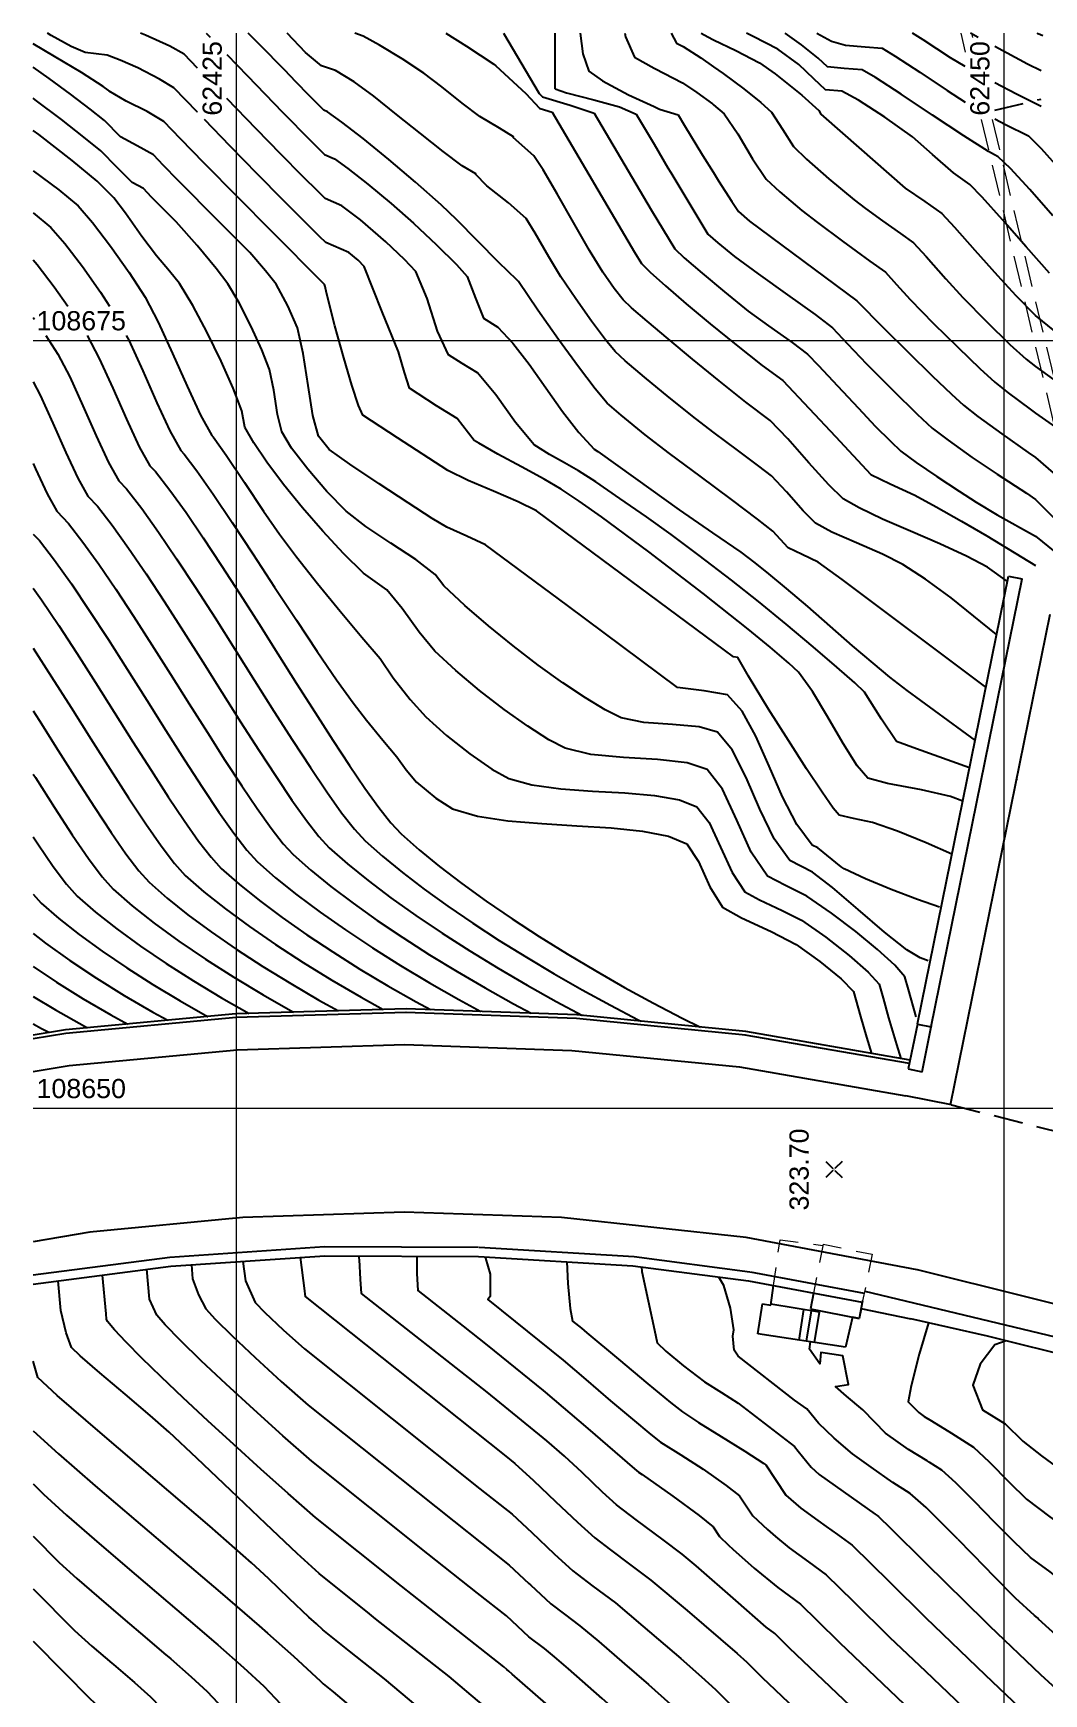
# Model space of a CAD drawing. Extents: x 62405 to 62842, y 108162 to 109685.
# Drawn here: x 62418.4 to 62451.3, y 109630.9 to 109685 of the extents above; entities that cross this region are included whole.
import ezdxf
from ezdxf.enums import TextEntityAlignment as Align

# ---------------------------------------------------------------- set-up
doc = ezdxf.new("R2010")
doc.units = 0
doc.header["$LTSCALE"] = 0.999976
doc.header["$MEASUREMENT"] = 0
for name, pattern in [('DASHDOT', [2.8, 2, -0.25, 0.3, -0.25]), ('DOT', [0.55, 0.3, -0.25]), ('TRATTEGGIATA', [19.05, 12.7, -6.35]), ('TRATTEGGIATA2', [9.525, 6.35, -3.175])]:
    doc.linetypes.add(name, pattern=pattern)
for name, color, linetype in [('Av. Pr.Profi', 7, 'Continuous'), ('Bâti', 7, 'Continuous'), ('coordinate', 2, 'Continuous'), ('Couronnement', 7, 'Continuous'), ('curve livello 1m', 2, 'Continuous'), ('curve livello 5m', 7, 'Continuous'), ('LIN018CO', 6, 'Continuous'), ('LIN025CO', 7, 'Continuous'), ('LIN035CO', 1, 'Continuous'), ('Per+Mod Surf', 7, 'Continuous'), ('Strade', 7, 'Continuous'), ('TEXT035', 1, 'Continuous')]:
    doc.layers.add(name, color=color, linetype=linetype)
doc.styles.add('ARIAL', font='arial.ttf')

# ---------------------------------------------------------------- blocks, each defined once
blk = doc.blocks.new('quote')
at = {"layer": 'LIN018CO'}
for p, q in [((0.001, 0.001), (-0.001, -0.001)), ((0.001, -0.001), (-0.001, 0.001))]:
    blk.add_line(p, q, dxfattribs=at)
at = {"layer": 'LIN035CO'}
for p, q in [((-0.013, 0.013), (-0.106, 0.106)), ((0.106, 0.106), (0.013, 0.013)), ((-0.013, -0.013), (-0.106, -0.106)), ((0.106, -0.106), (0.013, -0.013))]:
    blk.add_line(p, q, dxfattribs=at)
at = {"layer": 'TEXT035', "style": 'ARIAL'}
blk.add_attdef('VALORE', text='', height=0.25, dxfattribs=at).set_placement((0, 0.33), align=Align.CENTER)

msp = doc.modelspace()

# ---------------------------------------------------------------- linework, layer by layer
at = {"layer": 'Av. Pr.Profi', "color": 1, "linetype": 'DASHDOT'}
msp.add_line((62450.413, 109660.699), (62450.416, 109660.68), dxfattribs=at)
at = {"layer": 'Bâti', "linetype": 'Continuous'}
for p, q in [((62447.183, 109652.749), (62450.145, 109667.326)), ((62447.634, 109652.654), (62450.597, 109667.234)), ((62450.145, 109667.326), (62450.597, 109667.234)), ((62447.181, 109652.739), (62446.884, 109651.277)), ((62447.183, 109652.749), (62447.181, 109652.739)), ((62447.181, 109652.739), (62447.632, 109652.644)), ((62447.336, 109651.185), (62447.632, 109652.644)), ((62447.634, 109652.654), (62447.632, 109652.644)), ((62446.884, 109651.277), (62447.336, 109651.185)), ((62442.406, 109643.586), (62442.496, 109644.221)), ((62443.795, 109643.978), (62443.694, 109643.471)), ((62445.471, 109644.037), (62452.208, 109642.421)), ((62441.983, 109642.656), (62442.135, 109643.628)), ((62442.135, 109643.628), (62442.406, 109643.586)), ((62443.992, 109643.355), (62442.411, 109643.621)), ((62443.327, 109642.45), (62443.48, 109643.441)), ((62443.569, 109642.416), (62443.736, 109643.399)), ((62443.694, 109643.471), (62445.279, 109643.149)), ((62443.825, 109642.372), (62443.992, 109643.355)), ((62445.397, 109643.73), (62445.279, 109643.149)), ((62445.34, 109643.473), (62446.968, 109643.143)), ((62445.065, 109643.193), (62444.844, 109642.217)), ((62449.463, 109642.58), (62446.968, 109643.143)), ((62444.844, 109642.217), (62441.983, 109642.656)), ((62452.702, 109641.77), (62449.463, 109642.58))]:
    msp.add_line(p, q, dxfattribs=at)
at = {"layer": 'coordinate', "linetype": 'Continuous', "lineweight": 0}
for p, q in [((62425, 109685.001), (62425, 109487.501)), ((62450, 109685.001), (62450, 109487.501)), ((62418.386, 109675), (62463.395, 109675)), ((62418.386, 109650), (62490.266, 109650))]:
    msp.add_line(p, q, dxfattribs=at)
at = {"layer": 'Couronnement', "linetype": 'Continuous'}
for p, q in [((62424.984, 109653.069), (62419.433, 109652.547)), ((62430.527, 109653.236), (62424.984, 109653.069)), ((62430.53, 109653.116), (62424.987, 109652.949)), ((62436.074, 109652.921), (62430.523, 109653.117)), ((62436.09, 109653.04), (62430.527, 109653.236)), ((62419.433, 109652.547), (62418.386, 109652.373)), ((62424.995, 109652.949), (62419.444, 109652.427)), ((62441.583, 109652.376), (62436.074, 109652.921)), ((62441.595, 109652.495), (62436.09, 109653.04)), ((62419.444, 109652.427), (62418.386, 109652.252)), ((62425.024, 109651.9), (62430.475, 109652.07)), ((62430.475, 109652.07), (62435.927, 109651.881)), ((62446.919, 109651.449), (62441.574, 109652.377)), ((62446.943, 109651.566), (62441.595, 109652.495)), ((62419.561, 109651.385), (62425.024, 109651.9)), ((62435.927, 109651.881), (62441.384, 109651.345)), ((62418.386, 109651.189), (62419.561, 109651.385)), ((62441.384, 109651.345), (62446.8, 109650.405)), ((62448.291, 109650.104), (62446.8, 109650.405)), ((62430.464, 109646.612), (62425.217, 109646.445)), ((62435.588, 109646.437), (62430.464, 109646.612)), ((62425.217, 109646.445), (62420.232, 109645.96)), ((62441.599, 109645.783), (62435.588, 109646.437)), ((62420.232, 109645.96), (62418.386, 109645.652)), ((62422.838, 109645.153), (62427.868, 109645.493)), ((62427.868, 109645.493), (62432.889, 109645.475)), ((62432.906, 109645.474), (62437.953, 109645.169)), ((62447.171, 109644.735), (62441.599, 109645.783)), ((62418.386, 109644.57), (62422.838, 109645.153)), ((62422.868, 109644.854), (62427.878, 109645.193)), ((62427.878, 109645.193), (62432.888, 109645.175)), ((62432.888, 109645.175), (62437.918, 109644.871)), ((62437.953, 109645.169), (62441.723, 109644.67)), ((62418.386, 109644.268), (62422.868, 109644.854)), ((62437.918, 109644.871), (62441.684, 109644.373)), ((62441.739, 109644.667), (62445.446, 109643.973)), ((62441.684, 109644.373), (62445.387, 109643.68))]:
    msp.add_line(p, q, dxfattribs=at)
at = {"layer": 'curve livello 1m'}
for p, q in [((62433.703, 109685.001), (62434.858, 109683.042)), ((62435.388, 109683.19), (62435.388, 109685.001)), ((62453.006, 109674.205), (62451.032, 109675.804)), ((62451.032, 109672.634), (62453.006, 109671.241)), ((62451.032, 109671.184), (62453.006, 109669.456)), ((62451.032, 109669.816), (62453.006, 109667.817)), ((62451.032, 109668.629), (62452.909, 109667.091)), ((62433.165, 109642.279), (62434.994, 109640.805)), ((62443.175, 109640.497), (62441.346, 109641.923)), ((62434.994, 109639.267), (62433.165, 109640.756)), ((62441.346, 109640.393), (62443.175, 109638.986))]:
    msp.add_line(p, q, dxfattribs=at)
at = {"layer": 'curve livello 1m', "flags": 128}
for points in [[(62423.74, 109682.427), (62423.732, 109682.435), (62422.97, 109683.224), (62422.97, 109683.224), (62422.495, 109683.509), (62421.797, 109683.869), (62421.797, 109683.869), (62421.22, 109684.125), (62420.791, 109684.284), (62420.791, 109684.284), (62420.082, 109684.368), (62419.627, 109684.573), (62418.968, 109684.931), (62418.85, 109685.001)], [(62424.019, 109685.001), (62424.153, 109684.868)], [(62449.409, 109663.703), (62444.734, 109667.217), (62444.734, 109667.217), (62443.954, 109667.783), (62443.428, 109668.028), (62442.969, 109668.248), (62442.969, 109668.248), (62442.47, 109668.783), (62441.977, 109669.175), (62441.124, 109669.816), (62440.102, 109670.575), (62439.103, 109671.321), (62438.32, 109671.922), (62438.32, 109671.922), (62437.534, 109672.562), (62437.08, 109672.956), (62437.08, 109672.956), (62436.691, 109673.419), (62436.139, 109674.141), (62435.492, 109675.027), (62434.819, 109675.983), (62434.19, 109676.913), (62434.19, 109676.913), (62434.183, 109676.926), (62434.135, 109676.968), (62433.554, 109677.536), (62432.856, 109678.242), (62432.183, 109678.923), (62431.677, 109679.412), (62431.677, 109679.412), (62430.841, 109680.147), (62429.964, 109680.89), (62429.133, 109681.568), (62428.437, 109682.108), (62427.966, 109682.438), (62427.966, 109682.438), (62427.849, 109682.49), (62427.362, 109682.981), (62426.953, 109683.405), (62426.567, 109683.805), (62426.567, 109683.805), (62425.763, 109684.619), (62425.382, 109685.001)], [(62449.758, 109665.424), (62448.276, 109666.618), (62447.444, 109667.222), (62446.711, 109667.701), (62446.711, 109667.701), (62446.04, 109668.037), (62445.193, 109668.407), (62444.395, 109668.759), (62443.867, 109669.043), (62443.867, 109669.043), (62443.461, 109669.452), (62442.914, 109670.073), (62442.426, 109670.587), (62442.426, 109670.587), (62442.022, 109670.905), (62441.327, 109671.424), (62440.565, 109671.991), (62439.958, 109672.455), (62439.958, 109672.455), (62439.101, 109673.144), (62438.297, 109673.805), (62437.668, 109674.337), (62437.338, 109674.637), (62437.338, 109674.637), (62437.022, 109675.02), (62436.567, 109675.627), (62436.053, 109676.347), (62435.565, 109677.065), (62435.565, 109677.065), (62435.174, 109677.72), (62434.735, 109678.49), (62434.436, 109678.97), (62434.436, 109678.97), (62433.864, 109679.48), (62433.162, 109680.028), (62432.794, 109680.41), (62432.794, 109680.41), (62432.798, 109680.419), (62432.36, 109680.683), (62431.736, 109681.144), (62430.997, 109681.73), (62430.218, 109682.358), (62429.474, 109682.948), (62428.842, 109683.416), (62428.842, 109683.416), (62428.236, 109683.786), (62427.776, 109683.944), (62427.254, 109684.378), (62426.662, 109685.001)], [(62450.11, 109667.152), (62449.468, 109667.618), (62448.779, 109667.978), (62447.906, 109668.375), (62446.959, 109668.785), (62446.047, 109669.183), (62445.279, 109669.542), (62444.764, 109669.838), (62444.764, 109669.838), (62444.296, 109670.292), (62443.65, 109671.017), (62442.966, 109671.791), (62442.382, 109672.392), (62442.382, 109672.392), (62441.595, 109672.987), (62440.724, 109673.685), (62439.86, 109674.388), (62439.06, 109675.049), (62438.379, 109675.622), (62437.872, 109676.061), (62437.595, 109676.319), (62437.595, 109676.319), (62437.31, 109676.685), (62436.94, 109677.217), (62436.94, 109677.217), (62436.504, 109677.928), (62435.98, 109678.837), (62435.449, 109679.771), (62434.992, 109680.554), (62434.69, 109681.013), (62434.69, 109681.013), (62434.016, 109681.604), (62434.027, 109681.627), (62433.574, 109681.908), (62432.934, 109682.287), (62432.934, 109682.287), (62432.36, 109682.723), (62431.692, 109683.26), (62431.112, 109683.702), (62431.112, 109683.702), (62430.4, 109684.17), (62429.668, 109684.617), (62429.136, 109684.908), (62429.136, 109684.908), (62428.86, 109685.001)], [(62436.197, 109685.001), (62436.283, 109684.334), (62436.484, 109683.766), (62436.484, 109683.766), (62436.922, 109683.455), (62437.773, 109682.999), (62438.604, 109682.616)], [(62437.654, 109685.001), (62437.68, 109684.886), (62437.964, 109684.22), (62437.964, 109684.22), (62438.604, 109683.868)], [(62440.142, 109685.001), (62440.361, 109684.878), (62440.543, 109684.79)], [(62451.487, 109677.188), (62450.725, 109678.046), (62449.95, 109678.925), (62449.293, 109679.659), (62448.888, 109680.08), (62448.361, 109680.45), (62447.674, 109681.054), (62447.023, 109681.622), (62446.115, 109682.271), (62445.262, 109682.822), (62444.721, 109683.111), (62444.192, 109683.155), (62443.808, 109683.514), (62443.32, 109683.986), (62442.635, 109684.481), (62441.836, 109684.897), (62441.619, 109685.001)], [(62451.586, 109679.056), (62450.837, 109679.91), (62450.218, 109680.591), (62449.816, 109680.978), (62449.691, 109681.04), (62449.495, 109681.148), (62448.69, 109681.658), (62447.674, 109682.33), (62446.648, 109683.013), (62445.815, 109683.557), (62445.377, 109683.812), (62444.796, 109683.855), (62444.253, 109683.904), (62443.95, 109684.193), (62443.403, 109684.619), (62442.874, 109685.001)], [(62443.908, 109685.001), (62444.378, 109684.746), (62444.378, 109684.746), (62444.842, 109684.61), (62445.485, 109684.562), (62446.032, 109684.512), (62446.032, 109684.512), (62446.459, 109684.257), (62447.257, 109683.73), (62448.154, 109683.134), (62448.74, 109682.76)], [(62449.163, 109684.861), (62448.909, 109685.001)], [(62451.262, 109684.911), (62451.118, 109684.982), (62451.118, 109684.982), (62451.084, 109685.001)], [(62448.304, 109658.267), (62447.471, 109658.642), (62446.53, 109659.017), (62445.716, 109659.302), (62445.716, 109659.302), (62445.103, 109659.43), (62444.629, 109659.54), (62444.439, 109659.769), (62444.074, 109660.291), (62443.574, 109661.044), (62442.98, 109661.966), (62442.334, 109662.992), (62441.677, 109664.061), (62441.677, 109664.061), (62441.334, 109664.67), (62441.197, 109664.69), (62440.899, 109664.912), (62434.771, 109669.446), (62434.178, 109669.739), (62433.377, 109670.085), (62432.552, 109670.44), (62431.888, 109670.76), (62431.888, 109670.76), (62430.254, 109671.823), (62429.125, 109672.559), (62428.983, 109672.883), (62428.765, 109673.54), (62428.5, 109674.434), (62428.214, 109675.469), (62427.937, 109676.551), (62427.937, 109676.551), (62427.898, 109676.753), (62427.868, 109676.815), (62427.831, 109676.859), (62426.148, 109678.558), (62423.949, 109680.768), (62423.949, 109680.768), (62423.183, 109681.565), (62422.638, 109682.13), (62422.638, 109682.13), (62422.092, 109682.45), (62421.414, 109682.785), (62420.858, 109683.109), (62420.858, 109683.109), (62420.823, 109683.144), (62420.663, 109683.263), (62419.955, 109683.718), (62419.085, 109684.247), (62418.386, 109684.66)], [(62440.543, 109684.79), (62441.266, 109684.44), (62442.036, 109684.04), (62442.036, 109684.04), (62442.551, 109683.68), (62443.415, 109682.982), (62443.967, 109682.483), (62443.967, 109682.483), (62444.039, 109682.37), (62444.746, 109681.748), (62446.787, 109679.96), (62447.422, 109679.517), (62447.973, 109679.126), (62447.973, 109679.126), (62448.386, 109678.69), (62449.055, 109677.936), (62449.786, 109677.11), (62450.384, 109676.456), (62450.384, 109676.456), (62451.032, 109675.804)], [(62451.212, 109683.774), (62450.761, 109683.997), (62450.761, 109683.997), (62449.697, 109684.566)], [(62447.897, 109656.54), (62447.181, 109656.789), (62446.33, 109657.12), (62445.489, 109657.472), (62444.801, 109657.789), (62444.801, 109657.789), (62444.695, 109657.853), (62443.939, 109658.475), (62443.759, 109658.566), (62443.255, 109659.232), (62442.791, 109660.133), (62442.352, 109661.136), (62441.918, 109662.111), (62441.474, 109662.928), (62441, 109663.456), (62441, 109663.456), (62440.235, 109663.583), (62439.367, 109663.701), (62439.367, 109663.701), (62435.787, 109666.363), (62433.113, 109668.341), (62432.505, 109668.62), (62431.855, 109668.914), (62431.855, 109668.914), (62431.38, 109669.203), (62430.597, 109669.705), (62429.655, 109670.324), (62428.702, 109670.965), (62428.702, 109670.965), (62428.02, 109671.45), (62427.675, 109671.875), (62427.494, 109672.551), (62427.339, 109673.535), (62427.181, 109674.572), (62426.991, 109675.404), (62426.991, 109675.404), (62426.683, 109676.12), (62426.295, 109676.828), (62426.295, 109676.828), (62425.953, 109677.263), (62425.436, 109677.859), (62425.436, 109677.859), (62424.421, 109678.883), (62423.096, 109680.215), (62423.096, 109680.215), (62422.634, 109680.695), (62422.306, 109681.036), (62422.306, 109681.036), (62421.773, 109681.33), (62421.233, 109681.626), (62421.233, 109681.626), (62420.704, 109682.156), (62420.241, 109682.532), (62419.603, 109683.018), (62418.904, 109683.53), (62418.386, 109683.891)], [(62424.697, 109684.308), (62425.367, 109683.614), (62426.509, 109682.428), (62427.422, 109681.5), (62427.872, 109681.055), (62428.199, 109680.911), (62428.634, 109680.6), (62429.288, 109680.081), (62430.041, 109679.452), (62430.773, 109678.812), (62431.525, 109678.11), (62432.172, 109677.467), (62432.518, 109677.077), (62432.789, 109676.369), (62433.051, 109675.724), (62433.522, 109675.432), (62434.01, 109674.91), (62434.535, 109674.225), (62435.079, 109673.458), (62435.625, 109672.688), (62436.155, 109671.995), (62436.651, 109671.458), (62436.775, 109671.378), (62437.996, 109670.504), (62439.421, 109669.48), (62440.51, 109668.732), (62441.428, 109668.099), (62441.89, 109667.752), (62442.336, 109667.403), (62442.912, 109666.922), (62443.597, 109666.333), (62444.332, 109665.693), (62445.061, 109665.058), (62445.726, 109664.486), (62446.271, 109664.034), (62446.838, 109663.597), (62449.057, 109661.97)], [(62438.604, 109683.868), (62438.629, 109683.855), (62439.528, 109683.382), (62439.528, 109683.382), (62440.001, 109683.065), (62440.503, 109682.701), (62440.503, 109682.701), (62440.543, 109682.667)], [(62447.526, 109654.794), (62447.275, 109654.895), (62446.842, 109655.154), (62446.111, 109655.732), (62445.248, 109656.473), (62444.413, 109657.188), (62443.761, 109657.689), (62443.761, 109657.689), (62443.027, 109658.059), (62442.514, 109658.771), (62442.047, 109659.739), (62441.601, 109660.769), (62441.15, 109661.668), (62440.667, 109662.243), (62440.667, 109662.243), (62440.076, 109662.415), (62439.2, 109662.487), (62438.274, 109662.553), (62437.537, 109662.711), (62437.537, 109662.711), (62437.014, 109662.971), (62436.367, 109663.36), (62435.629, 109663.854), (62434.834, 109664.426), (62434.016, 109665.053), (62433.209, 109665.708), (62432.447, 109666.367), (62431.763, 109667.005), (62431.763, 109667.005), (62431.474, 109667.373), (62430.85, 109667.862), (62430.038, 109668.398), (62429.221, 109668.937), (62428.582, 109669.433), (62428.582, 109669.433), (62427.953, 109670.076), (62427.327, 109670.803), (62426.803, 109671.493), (62426.478, 109672.024), (62426.478, 109672.024), (62426.343, 109672.589), (62426.225, 109673.383), (62426.085, 109674.054), (62426.085, 109674.054), (62425.834, 109674.692), (62425.481, 109675.456), (62425.089, 109676.217), (62424.721, 109676.842), (62424.721, 109676.842), (62424.345, 109677.337), (62423.723, 109678.084), (62423.04, 109678.859), (62423.04, 109678.859), (62422.694, 109679.208), (62422.243, 109679.662), (62422.243, 109679.662), (62421.974, 109679.942), (62421.608, 109680.143), (62421.125, 109680.623), (62420.585, 109681.169), (62420.585, 109681.169), (62420.036, 109681.621), (62419.304, 109682.193), (62418.454, 109682.836), (62418.386, 109682.886)], [(62434.858, 109683.042), (62434.964, 109682.937), (62434.97, 109682.932), (62435.872, 109682.657), (62436.653, 109682.397), (62438.513, 109679.247), (62439.277, 109677.982), (62439.589, 109677.684), (62440.167, 109677.183), (62440.899, 109676.576), (62441.673, 109675.955), (62442.327, 109675.476), (62443.097, 109674.931), (62443.606, 109674.549), (62443.964, 109674.182), (62444.579, 109673.521), (62445.258, 109672.788), (62445.809, 109672.208), (62446.304, 109671.714), (62446.638, 109671.397), (62447.145, 109671.026), (62447.817, 109670.566), (62448.538, 109670.087), (62449.091, 109669.731), (62449.782, 109669.324), (62451.032, 109668.629)], [(62435.388, 109683.19), (62435.751, 109683.057), (62436.642, 109682.827), (62437.481, 109682.605), (62438.024, 109682.368), (62438.024, 109682.368), (62438.604, 109681.385)], [(62438.604, 109682.616), (62438.783, 109682.533), (62438.783, 109682.533), (62439.394, 109682.339), (62439.597, 109681.994), (62440.177, 109681.035), (62440.536, 109680.464)], [(62440.543, 109682.667), (62440.891, 109682.373), (62441.332, 109681.725), (62441.806, 109680.914), (62442.253, 109680.252), (62442.253, 109680.252), (62442.704, 109679.831), (62443.418, 109679.227), (62443.418, 109679.227), (62443.924, 109678.838), (62444.746, 109678.226), (62445.636, 109677.575), (62445.636, 109677.575), (62446.144, 109677.217), (62446.504, 109676.822), (62446.946, 109676.329), (62446.946, 109676.329), (62447.705, 109675.554), (62448.503, 109674.763), (62449.211, 109674.081), (62449.7, 109673.636), (62449.7, 109673.636), (62450.136, 109673.295), (62450.858, 109672.759), (62451.032, 109672.634)], [(62448.655, 109659.993), (62448.264, 109660.149), (62447.315, 109660.361), (62446.209, 109660.569), (62445.565, 109660.74), (62445.565, 109660.74), (62445.214, 109661.15), (62444.764, 109661.872), (62444.264, 109662.734), (62443.763, 109663.565), (62443.311, 109664.193), (62443.311, 109664.193), (62442.991, 109664.488), (62442.382, 109665.009), (62441.668, 109665.6), (62441.668, 109665.6), (62440.202, 109666.756), (62438.435, 109668.111), (62436.896, 109669.257), (62436.896, 109669.257), (62436.171, 109669.768), (62435.585, 109670.16), (62435.585, 109670.16), (62435.029, 109670.478), (62434.286, 109670.881), (62433.521, 109671.295), (62432.901, 109671.647), (62432.901, 109671.647), (62432.751, 109671.744), (62432.194, 109672.451), (62431.525, 109672.866), (62430.922, 109673.254), (62430.636, 109673.446), (62430.636, 109673.446), (62430.481, 109673.951), (62430.284, 109674.628), (62430.284, 109674.628), (62429.752, 109675.927), (62429.168, 109677.409), (62428.965, 109677.611), (62428.664, 109677.856), (62427.917, 109678.184), (62427.708, 109678.384), (62427.218, 109678.872), (62426.52, 109679.575), (62425.69, 109680.416), (62424.802, 109681.321), (62424.802, 109681.321), (62423.969, 109682.188)], [(62449.697, 109682.215), (62450.047, 109682.026), (62450.047, 109682.026), (62450.795, 109681.657), (62451.208, 109681.251), (62451.851, 109680.532), (62452.604, 109679.669), (62453.345, 109678.829), (62453.954, 109678.182), (62453.954, 109678.182), (62454.461, 109677.733), (62455.1, 109677.17), (62455.1, 109677.17), (62455.89, 109676.436), (62456.809, 109675.572), (62457.507, 109674.927), (62457.507, 109674.927), (62457.974, 109674.527), (62458.504, 109674.075), (62458.504, 109674.075), (62458.821, 109673.791), (62459.706, 109672.914)], [(62438.604, 109681.385), (62439.055, 109680.62), (62439.15, 109680.464)], [(62418.386, 109680.516), (62419.217, 109679.896), (62419.851, 109679.379), (62420.32, 109678.84), (62420.908, 109678.071), (62421.514, 109677.213), (62422.034, 109676.405), (62422.457, 109675.597), (62422.926, 109674.575), (62423.399, 109673.507), (62423.839, 109672.562), (62424.205, 109671.907), (62424.248, 109671.862), (62424.675, 109671.265), (62425.262, 109670.376), (62425.881, 109669.437), (62426.403, 109668.685), (62426.961, 109667.955), (62427.647, 109667.088), (62428.383, 109666.182), (62429.091, 109665.332), (62429.69, 109664.636), (62430.113, 109664.008), (62430.66, 109663.308), (62431.168, 109662.746), (62431.168, 109662.746), (62431.846, 109662.138), (62432.608, 109661.537), (62433.327, 109661.037), (62433.876, 109660.732), (62433.876, 109660.732), (62434.629, 109660.523), (62435.566, 109660.399), (62436.602, 109660.323), (62437.65, 109660.262), (62438.624, 109660.18), (62439.436, 109660.043), (62440.001, 109659.816), (62440.001, 109659.816), (62440.396, 109659.302), (62440.766, 109658.502), (62441.144, 109657.668), (62441.563, 109657.047), (62441.563, 109657.047), (62442.037, 109656.781), (62442.781, 109656.441), (62443.405, 109656.118), (62443.405, 109656.118), (62444.196, 109655.565), (62444.96, 109654.969), (62445.579, 109654.428), (62445.934, 109654.038), (62445.934, 109654.038), (62446.062, 109653.583), (62446.242, 109652.937), (62446.242, 109652.937), (62446.5, 109652.076), (62446.642, 109651.619)], [(62439.15, 109680.464), (62440.36, 109678.461), (62440.681, 109678.173), (62441.223, 109677.731), (62441.223, 109677.731), (62441.991, 109677.162), (62442.955, 109676.478), (62443.851, 109675.839), (62444.418, 109675.406), (62444.418, 109675.406), (62444.905, 109674.891), (62445.521, 109674.234), (62445.521, 109674.234), (62446.378, 109673.373), (62447.17, 109672.599), (62447.658, 109672.144), (62447.658, 109672.144), (62448.179, 109671.749), (62448.968, 109671.185), (62448.968, 109671.185), (62449.783, 109670.641), (62450.732, 109670.021), (62451.032, 109669.816)], [(62440.536, 109680.464), (62440.704, 109680.198), (62441.142, 109679.516), (62441.36, 109679.193), (62441.36, 109679.193), (62441.714, 109678.881), (62445.203, 109676.283), (62445.229, 109676.263), (62445.233, 109676.26), (62446.053, 109675.432), (62446.89, 109674.6), (62447.662, 109673.845), (62448.286, 109673.248), (62448.679, 109672.89), (62448.679, 109672.89), (62449.152, 109672.525), (62449.934, 109671.953), (62450.79, 109671.344), (62450.79, 109671.344), (62451.032, 109671.184)], [(62418.386, 109679.148), (62418.962, 109678.678), (62419.418, 109678.154), (62419.99, 109677.407), (62420.579, 109676.573), (62420.874, 109676.113)], [(62418.386, 109677.617), (62418.515, 109677.469), (62419.071, 109676.743), (62419.515, 109676.113)], [(62418.386, 109675.748), (62418.429, 109675.686)], [(62418.795, 109675.156), (62419.186, 109674.549), (62419.574, 109673.808), (62420.004, 109672.87), (62420.438, 109671.891), (62420.841, 109671.023), (62421.177, 109670.423), (62421.421, 109670.17), (62421.919, 109669.524), (62422.467, 109668.756), (62423.054, 109667.891), (62423.671, 109666.952), (62424.307, 109665.962), (62424.951, 109664.947), (62425.594, 109663.928), (62426.226, 109662.93), (62426.835, 109661.977), (62427.413, 109661.092), (62427.948, 109660.298), (62428.431, 109659.621), (62428.85, 109659.082), (62429.197, 109658.706), (62429.765, 109658.201), (62430.41, 109657.674), (62431.121, 109657.132), (62431.89, 109656.579), (62432.707, 109656.021), (62433.563, 109655.464), (62434.448, 109654.912), (62435.352, 109654.373), (62436.266, 109653.85), (62437.181, 109653.351), (62438.087, 109652.88), (62438.181, 109652.833)], [(62420.141, 109675.156), (62420.535, 109674.404), (62420.978, 109673.439), (62421.425, 109672.43), (62421.841, 109671.536), (62422.186, 109670.917), (62422.364, 109670.734), (62422.84, 109670.117), (62423.362, 109669.39), (62423.921, 109668.572), (62424.508, 109667.684), (62425.114, 109666.746), (62425.732, 109665.776), (62426.352, 109664.796), (62426.965, 109663.824), (62427.564, 109662.881), (62428.14, 109661.986), (62428.684, 109661.16), (62429.187, 109660.421), (62429.641, 109659.79), (62430.038, 109659.287), (62430.369, 109658.931), (62430.954, 109658.412), (62431.617, 109657.869), (62432.35, 109657.311), (62433.142, 109656.742), (62433.983, 109656.167), (62434.864, 109655.593), (62435.774, 109655.026), (62436.705, 109654.47), (62437.646, 109653.933), (62438.588, 109653.418), (62439.521, 109652.933), (62440.112, 109652.642)], [(62421.415, 109675.156), (62421.496, 109675.001), (62421.952, 109674.007), (62422.412, 109672.968), (62422.84, 109672.049), (62423.196, 109671.412), (62423.306, 109671.298), (62423.717, 109670.751), (62424.246, 109669.991), (62424.863, 109669.071), (62425.54, 109668.045), (62426.248, 109666.966), (62426.956, 109665.888), (62427.638, 109664.865), (62428.263, 109663.949), (62428.802, 109663.195), (62429.239, 109662.631), (62429.767, 109661.98), (62430.229, 109661.437), (62430.529, 109661.011), (62430.87, 109660.617), (62430.87, 109660.617), (62431.495, 109660.092), (62432.046, 109659.743), (62432.046, 109659.743), (62432.851, 109659.509), (62433.842, 109659.359), (62434.948, 109659.264), (62436.095, 109659.196), (62437.213, 109659.125), (62438.229, 109659.021), (62439.071, 109658.857), (62439.668, 109658.603), (62439.668, 109658.603), (62440.055, 109658.036), (62440.423, 109657.202), (62440.83, 109656.541), (62440.83, 109656.541), (62441.447, 109656.194), (62442.415, 109655.752), (62443.228, 109655.333), (62443.228, 109655.333), (62444.007, 109654.777), (62444.699, 109654.208), (62445.096, 109653.795), (62445.324, 109652.981), (62445.324, 109652.981), (62445.525, 109652.312), (62445.688, 109651.784)], [(62418.386, 109670.989), (62418.464, 109670.813), (62418.843, 109669.998), (62419.159, 109669.433), (62419.537, 109669.042), (62420.005, 109668.434), (62420.521, 109667.712), (62421.073, 109666.897), (62421.653, 109666.014), (62422.252, 109665.083), (62422.858, 109664.127), (62423.463, 109663.169), (62424.058, 109662.23), (62424.631, 109661.333), (62425.175, 109660.5), (62425.678, 109659.754), (62426.132, 109659.116), (62426.527, 109658.609), (62426.853, 109658.255), (62427.426, 109657.747), (62428.08, 109657.217), (62428.805, 109656.67), (62429.588, 109656.114), (62430.421, 109655.553), (62431.292, 109654.996), (62432.189, 109654.447), (62433.103, 109653.913), (62434.022, 109653.401), (62434.605, 109653.092)], [(62418.386, 109668.694), (62418.594, 109668.478), (62419.085, 109667.839), (62419.628, 109667.073), (62420.21, 109666.208), (62420.822, 109665.271), (62421.45, 109664.289), (62422.083, 109663.288), (62422.71, 109662.296), (62423.318, 109661.339), (62423.897, 109660.444), (62424.434, 109659.639), (62424.919, 109658.951), (62425.338, 109658.405), (62425.681, 109658.03), (62426.279, 109657.502), (62426.966, 109656.949), (62427.73, 109656.38), (62428.557, 109655.801), (62429.435, 109655.219), (62430.35, 109654.643), (62431.291, 109654.08), (62432.243, 109653.538), (62432.96, 109653.15)], [(62418.386, 109666.93), (62418.652, 109666.555), (62419.216, 109665.718), (62419.807, 109664.811), (62420.415, 109663.861), (62421.028, 109662.892), (62421.634, 109661.932), (62422.223, 109661.006), (62422.783, 109660.141), (62423.303, 109659.362), (62423.772, 109658.695), (62424.177, 109658.167), (62424.509, 109657.804), (62425.088, 109657.293), (62425.753, 109656.759), (62426.491, 109656.208), (62427.292, 109655.647), (62428.141, 109655.085), (62429.027, 109654.527), (62429.937, 109653.983), (62430.859, 109653.458), (62431.321, 109653.208)], [(62418.386, 109664.976), (62418.987, 109664.048), (62419.627, 109663.043), (62420.267, 109662.03), (62420.893, 109661.041), (62421.492, 109660.108), (62422.05, 109659.263), (62422.553, 109658.539), (62422.987, 109657.967), (62423.338, 109657.579), (62423.943, 109657.046), (62424.645, 109656.487), (62425.427, 109655.911), (62426.275, 109655.327), (62427.174, 109654.742), (62428.108, 109654.167), (62429.063, 109653.609), (62429.778, 109653.213)], [(62418.386, 109660.874), (62418.456, 109660.764), (62419.077, 109659.789), (62419.658, 109658.9), (62420.183, 109658.134), (62420.633, 109657.53), (62420.994, 109657.128), (62421.609, 109656.59), (62422.327, 109656.024), (62423.13, 109655.44), (62424.002, 109654.85), (62424.923, 109654.263), (62425.876, 109653.69), (62426.844, 109653.141), (62426.873, 109653.126)], [(62418.386, 109658.838), (62418.536, 109658.609), (62419.041, 109657.871), (62419.475, 109657.29), (62419.822, 109656.902), (62420.414, 109656.384), (62421.105, 109655.839), (62421.879, 109655.278), (62422.718, 109654.709), (62423.605, 109654.144), (62424.523, 109653.593), (62425.423, 109653.082)], [(62418.386, 109656.972), (62418.65, 109656.677), (62419.219, 109656.179), (62419.884, 109655.655), (62420.628, 109655.115), (62421.434, 109654.569), (62422.287, 109654.025), (62423.169, 109653.495), (62424.065, 109652.987), (62424.072, 109652.983)], [(62418.386, 109655.689), (62418.787, 109655.377), (62419.582, 109654.809), (62420.444, 109654.237), (62421.351, 109653.673), (62422.284, 109653.128), (62422.773, 109652.861)], [(62418.386, 109653.639), (62419.108, 109653.203), (62420.053, 109652.67), (62420.158, 109652.615)], [(62418.386, 109652.749), (62418.657, 109652.597), (62418.916, 109652.461)], [(62427.076, 109645.15), (62427.219, 109644.057), (62427.235, 109643.941), (62427.239, 109643.866), (62428.202, 109643.11), (62433.776, 109638.665), (62434.073, 109638.43), (62434.679, 109637.878), (62435.4, 109637.191), (62436.107, 109636.517), (62436.671, 109636.008), (62437.184, 109635.614), (62437.81, 109635.152)], [(62433.165, 109640.756), (62429.073, 109643.967), (62429.044, 109644.429), (62429.011, 109645.066), (62429.011, 109645.066), (62428.995, 109645.189)], [(62430.879, 109645.182), (62430.876, 109644.62), (62430.908, 109644.067), (62432.387, 109642.906), (62433.165, 109642.279)], [(62433.091, 109645.163), (62433.111, 109645.118), (62433.264, 109644.598), (62433.266, 109643.867), (62433.195, 109643.772), (62434.082, 109643.057), (62435.647, 109641.795), (62436.384, 109641.164), (62437.19, 109640.471), (62437.9, 109639.877), (62438.502, 109639.379), (62438.817, 109639.127), (62439.472, 109638.71), (62440.2, 109638.25), (62440.95, 109637.717), (62441.387, 109637.374), (62441.819, 109636.725), (62442.297, 109636.278), (62442.559, 109636.058)], [(62431.099, 109633.871), (62430.385, 109634.434), (62427.576, 109636.674), (62426.691, 109637.45), (62425.798, 109638.245), (62424.917, 109639.043), (62424.069, 109639.822), (62423.274, 109640.565), (62422.552, 109641.252), (62421.924, 109641.864), (62421.409, 109642.381), (62421.029, 109642.786), (62420.804, 109643.057), (62420.804, 109643.057), (62420.772, 109643.128), (62420.757, 109643.305), (62420.646, 109644.563)], [(62432.86, 109634.207), (62431.233, 109635.492), (62427.456, 109638.504), (62426.511, 109639.335), (62425.567, 109640.185), (62424.668, 109641.012), (62423.858, 109641.775), (62423.183, 109642.432), (62422.685, 109642.941), (62422.408, 109643.261), (62422.408, 109643.261), (62422.175, 109643.783), (62422.09, 109644.752)], [(62423.537, 109644.899), (62423.578, 109644.438), (62423.769, 109643.921), (62424.013, 109643.465), (62424.31, 109643.134), (62424.871, 109642.58), (62425.615, 109641.878), (62426.464, 109641.104), (62427.336, 109640.333), (62432.081, 109636.55), (62433.891, 109635.12), (62434.528, 109634.525)], [(62438.192, 109644.835), (62438.207, 109644.68), (62438.616, 109642.769), (62438.706, 109642.363), (62438.991, 109642.082), (62439.562, 109641.61), (62440.248, 109641.089), (62440.799, 109640.739), (62441.346, 109640.393)], [(62441.346, 109641.923), (62441.215, 109642.125), (62441.172, 109642.581), (62441.203, 109642.787), (62441.09, 109643.487), (62440.873, 109644.222), (62440.873, 109644.222), (62440.709, 109644.502)], [(62429.339, 109633.535), (62427.696, 109634.845), (62426.979, 109635.5), (62425.967, 109636.461), (62424.824, 109637.554), (62423.719, 109638.606), (62422.815, 109639.445), (62422.815, 109639.445), (62422.191, 109639.991), (62421.379, 109640.686), (62420.56, 109641.383), (62419.917, 109641.937), (62419.631, 109642.203), (62419.631, 109642.203), (62419.459, 109642.681), (62419.287, 109643.414), (62419.287, 109643.414), (62419.202, 109644.374)], [(62447.541, 109643.014), (62447.239, 109641.99), (62446.983, 109640.961), (62446.882, 109640.442), (62447.223, 109640.095), (62447.405, 109639.965), (62447.645, 109639.817)], [(62447.559, 109638.474), (62447.494, 109638.514), (62446.892, 109638.888), (62446.892, 109638.888), (62446.142, 109639.421), (62445.795, 109639.773), (62445.401, 109640.176), (62445.401, 109640.176), (62444.877, 109640.619), (62444.518, 109640.932), (62444.518, 109640.932), (62444.938, 109641), (62444.75, 109641.931), (62444.039, 109642.046), (62444.001, 109641.671), (62443.665, 109642.151), (62443.701, 109642.392), (62443.701, 109642.392)], [(62434.994, 109640.805), (62435.057, 109640.754), (62436.444, 109639.565), (62437.963, 109638.26), (62438.101, 109638.145), (62438.219, 109638.071), (62439.218, 109637.368), (62440.074, 109636.736), (62440.53, 109636.364), (62440.739, 109636.051), (62441.032, 109635.767)], [(62447.465, 109636.995), (62446.946, 109637.457), (62446.946, 109637.457), (62446.379, 109637.811), (62445.677, 109638.31), (62445.062, 109638.747), (62444.471, 109639.257), (62443.958, 109639.746), (62443.958, 109639.746), (62443.58, 109640.213), (62443.175, 109640.497)], [(62447.645, 109639.817), (62448.296, 109639.413), (62449.01, 109638.963), (62449.517, 109638.483), (62450.167, 109637.817), (62450.739, 109637.263), (62451.492, 109636.69), (62452.39, 109636.047), (62453.006, 109635.562), (62453.358, 109635.108), (62453.737, 109634.61), (62454.222, 109634.119), (62454.893, 109633.485), (62455.631, 109632.82), (62456.315, 109632.235), (62456.915, 109631.781), (62457.667, 109631.247), (62458.385, 109630.736)], [(62418.386, 109639.497), (62419.211, 109638.746), (62420.404, 109637.704), (62421.726, 109636.57), (62423.106, 109635.398), (62424.47, 109634.238), (62425.747, 109633.141), (62426.02, 109632.902)], [(62439.515, 109635.477), (62438.905, 109635.94), (62438.023, 109636.592), (62437.386, 109637.081), (62437.386, 109637.081), (62436.929, 109637.5), (62436.261, 109638.132), (62435.683, 109638.669), (62435.683, 109638.669), (62435.111, 109639.167), (62434.994, 109639.267)], [(62443.175, 109638.986), (62443.3, 109638.832), (62443.724, 109638.306), (62443.981, 109638.073), (62445.806, 109636.777), (62445.866, 109636.734), (62445.914, 109636.704), (62445.918, 109636.699)], [(62456.035, 109630.609), (62455.215, 109631.331), (62454.384, 109632.085), (62453.604, 109632.816), (62452.933, 109633.467), (62452.433, 109633.985), (62452.433, 109633.985), (62452.051, 109634.482), (62451.5, 109634.9), (62450.868, 109635.37), (62450.868, 109635.37), (62450.33, 109635.874), (62449.692, 109636.518), (62449.035, 109637.195), (62448.437, 109637.795), (62447.978, 109638.21), (62447.978, 109638.21), (62447.559, 109638.474)], [(62418.386, 109637.771), (62418.726, 109637.427), (62419.471, 109636.749), (62420.369, 109635.964), (62421.365, 109635.11), (62422.405, 109634.227), (62423.433, 109633.353), (62424.333, 109632.58)], [(62448.496, 109635.962), (62448.133, 109636.335), (62447.465, 109636.995)], [(62445.918, 109636.699), (62446.3, 109636.324), (62447.442, 109635.198)], [(62418.386, 109636.062), (62419.229, 109635.208), (62419.811, 109634.681), (62420.521, 109634.064), (62421.303, 109633.396), (62422.102, 109632.717), (62422.641, 109632.257)], [(62441.032, 109635.767), (62441.167, 109635.636), (62441.868, 109635.02), (62442.631, 109634.389), (62443.374, 109633.853), (62443.914, 109633.321), (62444.642, 109632.601), (62447.442, 109629.934)], [(62442.559, 109636.058), (62443.01, 109635.679), (62443.639, 109635.227), (62444.214, 109634.809), (62445.091, 109633.948), (62446.272, 109632.78), (62447.442, 109631.665)], [(62448.496, 109635.962), (62449.383, 109635.052)], [(62447.442, 109628.203), (62443.013, 109632.422), (62443.013, 109632.422), (62442.533, 109632.896), (62442.252, 109633.099), (62441.263, 109633.966), (62439.977, 109635.097), (62439.653, 109635.373), (62439.515, 109635.477)], [(62437.81, 109635.152), (62437.895, 109635.088), (62438.498, 109634.631), (62439.68, 109633.642), (62441.306, 109632.247), (62441.624, 109631.964), (62442.12, 109631.46), (62447.442, 109626.414)], [(62447.442, 109635.198), (62449.383, 109633.284)], [(62458.937, 109626.219), (62458.216, 109626.853), (62457.252, 109627.716), (62457.252, 109627.716), (62456.899, 109628.064), (62456.528, 109628.431), (62456.528, 109628.431), (62451.815, 109632.727), (62451.129, 109633.359), (62451.097, 109633.401), (62450.996, 109633.477), (62450.38, 109634.048), (62449.655, 109634.773), (62449.383, 109635.052)], [(62418.386, 109634.353), (62419.733, 109632.989), (62420.3, 109632.484), (62420.946, 109631.933)], [(62441.592, 109626.219), (62440.603, 109627.234), (62439.417, 109628.45), (62438.579, 109629.285), (62438.579, 109629.285), (62437.941, 109629.867), (62436.918, 109630.776), (62435.817, 109631.741), (62435.817, 109631.741), (62435.364, 109632.13), (62435.034, 109632.405), (62435.034, 109632.405), (62434.525, 109632.789), (62433.8, 109633.465), (62432.86, 109634.207)], [(62434.528, 109634.525), (62434.58, 109634.476), (62435.24, 109633.862), (62435.688, 109633.523), (62436.189, 109633.147), (62436.802, 109632.634), (62437.647, 109631.909), (62438.423, 109631.229), (62439.144, 109630.588), (62439.594, 109630.178), (62440.185, 109629.589), (62441.021, 109628.732), (62441.902, 109627.828), (62442.626, 109627.099), (62443.554, 109626.219)], [(62439.714, 109626.219), (62438.649, 109627.31), (62437.563, 109628.392), (62437.563, 109628.392), (62436.737, 109629.145), (62435.413, 109630.323), (62433.988, 109631.572), (62433.988, 109631.572), (62433.88, 109631.664), (62433.809, 109631.717), (62433.709, 109631.81), (62431.099, 109633.871)], [(62437.833, 109626.219), (62436.548, 109627.5), (62436.548, 109627.5), (62436.014, 109627.988), (62435.204, 109628.707), (62434.362, 109629.443), (62434.362, 109629.443), (62432.645, 109630.886), (62431.928, 109631.489), (62429.538, 109633.376), (62429.339, 109633.535)], [(62449.383, 109633.284), (62449.53, 109633.139), (62451.191, 109631.557), (62452.708, 109630.17), (62454.488, 109628.559), (62455.778, 109627.375), (62456.407, 109626.757), (62456.945, 109626.219)], [(62424.333, 109632.58), (62424.395, 109632.527), (62425.235, 109631.788), (62425.9, 109631.175), (62426.261, 109630.791), (62426.597, 109630.436), (62426.902, 109630.195), (62427.559, 109629.645), (62428.316, 109629.005), (62428.744, 109628.653), (62428.911, 109628.562), (62428.894, 109628.534), (62429.527, 109628.014), (62431.68, 109626.219)], [(62426.02, 109632.902), (62426.863, 109632.16), (62427.746, 109631.346), (62427.807, 109631.281), (62427.834, 109631.26), (62428.153, 109630.993), (62430.144, 109629.318), (62431.864, 109627.873), (62433.848, 109626.219)], [(62422.641, 109632.257), (62422.864, 109632.066), (62423.533, 109631.482), (62424.055, 109631.003), (62424.744, 109630.27), (62425.386, 109629.592), (62425.969, 109629.131), (62426.647, 109628.56), (62427.159, 109628.134), (62427.699, 109627.841), (62427.644, 109627.749), (62429.51, 109626.219)], [(62420.946, 109631.933), (62421.003, 109631.885), (62421.689, 109631.298), (62422.209, 109630.831), (62422.854, 109630.156), (62423.592, 109629.35), (62424.175, 109628.747), (62424.55, 109628.449), (62425.036, 109628.066), (62425.575, 109627.615), (62426.106, 109627.336), (62426.488, 109627.12), (62426.393, 109626.965), (62427.303, 109626.219)], [(62447.442, 109631.665), (62449.383, 109629.817)]]:
    msp.add_lwpolyline(points, dxfattribs=at)
at = {"layer": 'curve livello 5m'}
for p, q in [((62433.449, 109683.936), (62434.431, 109683.042)), ((62451.032, 109674.145), (62453.006, 109672.718))]:
    msp.add_line(p, q, dxfattribs=at)
at = {"layer": 'curve livello 5m', "flags": 128}
for points in [[(62423.74, 109683.864), (62423.302, 109684.318), (62423.302, 109684.318), (62422.834, 109684.575), (62422.042, 109684.935), (62421.881, 109685.001)], [(62431.82, 109685.001), (62432.495, 109684.577), (62433.382, 109683.988), (62433.449, 109683.936)], [(62439.162, 109685.001), (62439.34, 109684.678), (62439.34, 109684.678), (62439.55, 109684.57), (62440.126, 109684.195), (62440.543, 109683.904)], [(62448.74, 109683.92), (62448.259, 109684.196), (62447.364, 109684.78), (62447.019, 109685.001)], [(62440.543, 109683.904), (62440.858, 109683.684), (62441.527, 109683.191), (62441.527, 109683.191), (62442.077, 109682.746), (62442.429, 109682.428), (62442.429, 109682.428), (62442.785, 109681.874), (62443.146, 109681.311), (62443.146, 109681.311), (62443.569, 109680.902), (62444.301, 109680.258), (62445.122, 109679.572), (62445.122, 109679.572), (62445.492, 109679.291), (62446.041, 109678.888), (62446.041, 109678.888), (62446.625, 109678.478), (62447.059, 109678.171), (62447.059, 109678.171), (62447.47, 109677.729), (62448.107, 109677.007), (62448.665, 109676.393), (62448.665, 109676.393), (62449.432, 109675.614), (62450.193, 109674.869), (62450.72, 109674.383), (62450.72, 109674.383), (62451.032, 109674.145)], [(62451.212, 109682.616), (62451.191, 109682.626), (62450.404, 109683.011), (62449.697, 109683.389)], [(62448.876, 109661.081), (62447.153, 109661.7), (62446.501, 109661.941), (62446.501, 109661.941), (62446.014, 109662.665), (62445.453, 109663.547), (62445.453, 109663.547), (62445.144, 109663.844), (62444.562, 109664.359), (62443.789, 109665.021), (62442.908, 109665.758), (62442.002, 109666.501), (62442.002, 109666.501), (62441.13, 109667.19), (62440.078, 109667.996), (62439.162, 109668.678), (62439.162, 109668.678), (62438.358, 109669.253), (62437.492, 109669.855), (62436.707, 109670.388), (62436.143, 109670.755), (62436.143, 109670.755), (62435.685, 109671.01), (62435.197, 109671.28), (62435.197, 109671.28), (62434.701, 109671.601), (62434.097, 109672.326), (62433.455, 109673.231), (62432.858, 109673.942), (62432.858, 109673.942), (62432.355, 109674.247), (62431.913, 109674.527), (62431.913, 109674.527), (62431.557, 109675.296), (62431.218, 109676.364), (62430.843, 109677.243), (62430.843, 109677.243), (62430.483, 109677.629), (62429.869, 109678.212), (62429.869, 109678.212), (62429.04, 109678.92), (62428.432, 109679.384), (62428.432, 109679.384), (62427.895, 109679.62), (62427.673, 109679.833), (62427.156, 109680.351), (62426.449, 109681.066), (62425.655, 109681.875), (62425.655, 109681.875), (62424.697, 109682.871)], [(62434.431, 109683.042), (62434.879, 109682.56), (62434.891, 109682.551), (62435.283, 109682.426), (62437.971, 109677.873), (62438.194, 109677.504), (62438.477, 109677.222), (62438.982, 109676.77), (62439.653, 109676.194), (62440.437, 109675.539), (62441.278, 109674.853), (62442.123, 109674.18), (62442.794, 109673.692), (62444.51, 109671.868), (62445.662, 109670.633), (62446.29, 109670.333), (62447.099, 109669.955), (62447.791, 109669.581), (62448.617, 109669.116), (62449.437, 109668.639), (62451.032, 109667.674)], [(62447.138, 109652.97), (62447.136, 109652.976), (62446.895, 109653.858), (62446.772, 109654.281), (62446.772, 109654.281), (62446.445, 109654.655), (62445.886, 109655.167), (62445.172, 109655.755), (62444.379, 109656.354), (62443.583, 109656.904), (62443.583, 109656.904), (62442.88, 109657.251), (62442.295, 109657.553), (62442.295, 109657.553), (62441.769, 109658.332), (62441.295, 109659.38), (62440.83, 109660.384), (62440.334, 109661.029), (62440.334, 109661.029), (62439.68, 109661.249), (62438.712, 109661.356), (62437.607, 109661.422), (62436.545, 109661.52), (62435.706, 109661.722), (62435.706, 109661.722), (62435.173, 109661.998), (62434.491, 109662.433), (62433.721, 109662.982), (62432.921, 109663.601), (62432.149, 109664.247), (62431.465, 109664.876), (62431.465, 109664.876), (62430.955, 109665.498), (62430.403, 109666.267), (62429.901, 109666.876), (62429.901, 109666.876), (62429.143, 109667.415), (62428.494, 109668.058), (62427.821, 109668.782), (62427.158, 109669.546), (62426.538, 109670.309), (62425.997, 109671.029), (62425.566, 109671.664), (62425.281, 109672.173), (62425.281, 109672.173), (62425.178, 109672.705), (62424.895, 109673.443), (62424.502, 109674.327), (62424.047, 109675.257), (62423.58, 109676.133), (62423.148, 109676.856), (62423.148, 109676.856), (62422.82, 109677.253), (62422.404, 109677.749), (62422.404, 109677.749), (62421.929, 109678.387), (62421.387, 109679.137), (62421.009, 109679.636), (62421.009, 109679.636), (62420.465, 109680.181), (62419.652, 109680.853), (62418.566, 109681.701), (62418.386, 109681.837)], [(62418.386, 109673.645), (62418.613, 109673.212), (62419.03, 109672.302), (62419.451, 109671.352), (62419.842, 109670.511), (62420.168, 109669.928), (62420.479, 109669.606), (62420.962, 109668.979), (62421.494, 109668.234), (62422.064, 109667.394), (62422.662, 109666.483), (62423.279, 109665.523), (62423.905, 109664.537), (62424.529, 109663.548), (62425.142, 109662.58), (62425.733, 109661.655), (62426.294, 109660.796), (62426.813, 109660.026), (62427.281, 109659.368), (62427.689, 109658.845), (62428.025, 109658.481), (62428.616, 109657.957), (62429.29, 109657.41), (62430.038, 109656.846), (62430.846, 109656.272), (62431.705, 109655.694), (62432.603, 109655.119), (62433.528, 109654.553), (62434.471, 109654.002), (62435.418, 109653.474), (62436.273, 109653.022)], [(62418.386, 109662.938), (62418.584, 109662.628), (62419.201, 109661.65), (62419.806, 109660.695), (62420.384, 109659.795), (62420.923, 109658.979), (62421.408, 109658.28), (62421.827, 109657.728), (62422.166, 109657.353), (62422.75, 109656.839), (62423.427, 109656.3), (62424.183, 109655.744), (62425.001, 109655.179), (62425.869, 109654.615), (62426.771, 109654.059), (62427.693, 109653.521), (62428.328, 109653.17)], [(62418.386, 109654.61), (62419.148, 109654.105), (62420.017, 109653.564), (62420.911, 109653.042), (62421.466, 109652.738)], [(62425.209, 109645.012), (62425.303, 109644.372), (62425.617, 109643.67), (62425.928, 109643.342), (62426.521, 109642.784), (62427.216, 109642.163), (62427.216, 109642.163), (62432.928, 109637.607), (62433.982, 109636.775), (62434.62, 109636.188), (62435.355, 109635.484), (62435.955, 109634.935), (62435.955, 109634.935), (62436.1, 109634.826)], [(62435.76, 109645.001), (62435.799, 109644.29), (62435.875, 109643.476), (62435.95, 109643.068), (62435.95, 109643.068), (62436.237, 109642.837), (62436.418, 109642.682), (62437.442, 109641.823), (62438.4, 109641.028), (62439.145, 109640.416), (62439.532, 109640.108), (62439.532, 109640.108), (62440.049, 109639.767), (62440.787, 109639.31), (62441.559, 109638.832), (62442.181, 109638.43), (62442.181, 109638.43), (62442.243, 109638.384), (62442.564, 109637.906), (62442.9, 109637.399), (62442.9, 109637.399), (62443.389, 109636.97), (62443.933, 109636.572), (62444.215, 109636.374)], [(62450.074, 109642.427), (62449.697, 109642.296), (62449.223, 109641.669), (62448.983, 109640.975), (62448.983, 109640.975), (62449.299, 109640.18), (62450.042, 109639.716), (62450.611, 109639.156), (62451.218, 109638.679), (62451.992, 109638.116)], [(62427.61, 109633.205), (62427.366, 109633.43), (62426.727, 109634.039), (62426.054, 109634.681), (62425.5, 109635.198), (62424.136, 109636.392), (62422.36, 109637.91), (62420.57, 109639.434), (62419.163, 109640.646), (62418.538, 109641.227), (62418.386, 109641.761)], [(62444.215, 109636.374), (62444.578, 109636.12), (62445.055, 109635.766), (62445.055, 109635.766), (62446.268, 109634.574), (62447.442, 109633.413)], [(62436.1, 109634.826), (62436.611, 109634.439), (62437.344, 109633.889), (62437.344, 109633.889), (62438.241, 109633.138), (62439.476, 109632.078), (62439.476, 109632.078), (62440.149, 109631.486), (62440.609, 109631.071), (62440.609, 109631.071), (62441.105, 109630.573), (62441.785, 109629.874), (62442.373, 109629.279), (62442.373, 109629.279), (62445.601, 109626.219)], [(62435.915, 109626.219), (62435.533, 109626.607), (62435.157, 109626.941), (62431.394, 109630.102), (62429.824, 109631.423), (62428.69, 109632.318), (62427.816, 109633.015), (62427.61, 109633.205)], [(62447.442, 109633.413), (62449.383, 109631.548)], [(62418.386, 109632.644), (62419.383, 109631.635)], [(62419.383, 109631.635), (62420.236, 109630.77), (62420.364, 109630.659), (62420.744, 109630.256), (62421.368, 109629.494), (62422.076, 109628.601), (62422.504, 109628.096), (62422.504, 109628.096), (62423.066, 109627.795), (62423.543, 109627.423), (62424.028, 109627.044), (62424.028, 109627.044), (62424.14, 109626.982), (62424.628, 109626.593), (62425.098, 109626.219)], [(62449.383, 109631.548), (62451.392, 109629.634), (62451.392, 109629.634), (62452.595, 109628.534), (62454.006, 109627.258), (62455.029, 109626.319), (62455.029, 109626.319), (62455.131, 109626.219)]]:
    msp.add_lwpolyline(points, dxfattribs=at)
at = {"layer": 'LIN025CO', "linetype": 'TRATTEGGIATA', "lineweight": 0, "ltscale": 0.08}
for p, q in [((62448.592, 109685.001), (62448.74, 109684.379)), ((62448.947, 109685.001), (62448.98, 109684.861)), ((62449.262, 109682.188), (62476.543, 109567.733)), ((62449.617, 109682.188), (62483.092, 109541.745))]:
    msp.add_line(p, q, dxfattribs=at)
at = {"layer": 'LIN025CO', "linetype": 'DOT', "lineweight": 0, "ltscale": 2}
for p, q in [((62442.496, 109644.221), (62442.707, 109645.714)), ((62442.707, 109645.714), (62444.097, 109645.528)), ((62444.11, 109645.567), (62443.795, 109643.978)), ((62444.11, 109645.567), (62445.704, 109645.243)), ((62445.704, 109645.243), (62445.397, 109643.73))]:
    msp.add_line(p, q, dxfattribs=at)
at = {"layer": 'Per+Mod Surf', "linetype": 'Continuous'}
for p, q in [((62441.983, 109642.656), (62442.135, 109643.628)), ((62442.135, 109643.628), (62442.406, 109643.586)), ((62445.352, 109643.462), (62445.279, 109643.149)), ((62445.065, 109643.193), (62444.844, 109642.217)), ((62445.279, 109643.149), (62445.065, 109643.193)), ((62444.844, 109642.217), (62441.983, 109642.656))]:
    msp.add_line(p, q, dxfattribs=at)
at = {"layer": 'Strade', "color": 2, "linetype": 'TRATTEGGIATA2', "ltscale": 0.15}
msp.add_line((62449.697, 109682.496), (62451.212, 109682.857), dxfattribs=at)
at = {"layer": 'Strade', "linetype": 'Continuous', "flags": 128}
for points in [[(62448.262, 109650.112), (62451.508, 109666.086)], [(62490.266, 109627.089), (62487.456, 109628.94), (62478.832, 109633.619), (62469.806, 109637.707), (62462.179, 109640.556), (62454.459, 109642.927), (62447.181, 109644.738)]]:
    msp.add_lwpolyline(points, dxfattribs=at)
at = {"layer": 'Strade', "color": 2, "linetype": 'TRATTEGGIATA2', "ltscale": 0.15, "flags": 128}
msp.add_lwpolyline([(62448.291, 109650.104), (62456.606, 109648.014), (62464.373, 109645.587), (62471.903, 109642.764), (62479.171, 109639.525), (62484.787, 109636.691), (62490.119, 109633.745)], dxfattribs=at)

# ---------------------------------------------------------------- block references
at = {"xscale": 2.5, "yscale": 2.5, "zscale": 2.5, "rotation": 90.00005426352453}
msp.add_blockref('quote', (62444.464, 109648.002), dxfattribs=at).add_auto_attribs({'VALORE': '323.70'})

# ---------------------------------------------------------------- texts
at = {"layer": 'coordinate', "color": 1, "style": 'ARIAL'}
for s, rotation, p in [('62425', 90.0001, (62424.527, 109684.743)), ('62450', 90.0001, (62449.527, 109684.743)), ('108675', 0.0001, (62421.407, 109675.326)), ('108650', 0.0001, (62421.407, 109650.326))]:
    msp.add_text(s, height=0.625, rotation=rotation, dxfattribs=at).set_placement(p, align=Align.RIGHT)

doc.saveas('drawing.dxf')
